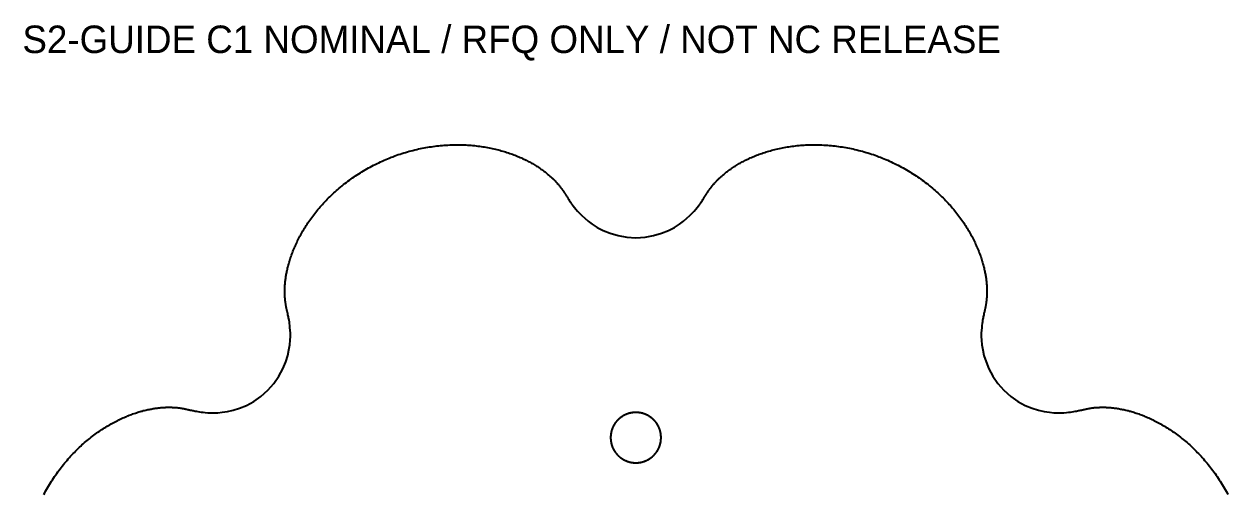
# Model space of a CAD drawing. Header units: millimetres. Extents: x -67 to 67, y -67 to 80.
# Drawn here: x -66.8 to 64.6, y 29 to 80.1 of the extents above; entities that cross this region are included whole.
import ezdxf

# ---------------------------------------------------------------- set-up
doc = ezdxf.new("R2010")
doc.units = ezdxf.units.MM
doc.layers.add('CUT', color=7, linetype='Continuous')
doc.layers.add('INFO', color=7, linetype='Continuous')

msp = doc.modelspace()

# ---------------------------------------------------------------- linework, layer by layer
at = {"layer": 'CUT'}
msp.add_lwpolyline([(-64.61, 28.8), (-64.51, 28.98), (-64.41, 29.17), (-64.31, 29.35), (-64.2, 29.53), (-64.1, 29.71), (-63.99, 29.89), (-63.88, 30.06), (-63.77, 30.24), (-63.66, 30.41), (-63.55, 30.58), (-63.43, 30.75), (-63.32, 30.92), (-63.2, 31.09), (-63.08, 31.26), (-62.96, 31.42), (-62.83, 31.58), (-62.71, 31.74), (-62.59, 31.9), (-62.46, 32.06), (-62.33, 32.22), (-62.2, 32.37), (-62.07, 32.52), (-61.94, 32.67), (-61.81, 32.82), (-61.68, 32.97), (-61.54, 33.11), (-61.41, 33.25), (-61.27, 33.39), (-61.14, 33.53), (-61, 33.67), (-60.86, 33.8), (-60.72, 33.94), (-60.58, 34.07), (-60.44, 34.2), (-60.3, 34.32), (-60.16, 34.45), (-60.01, 34.57), (-59.87, 34.69), (-59.73, 34.81), (-59.58, 34.92), (-59.44, 35.04), (-59.29, 35.15), (-59.15, 35.26), (-59, 35.37), (-58.86, 35.47), (-58.71, 35.58), (-58.57, 35.68), (-58.42, 35.78), (-58.28, 35.87), (-58.13, 35.97), (-57.98, 36.06), (-57.84, 36.15), (-57.69, 36.24), (-57.55, 36.33), (-57.4, 36.41), (-57.26, 36.49), (-57.11, 36.57), (-56.97, 36.65), (-56.83, 36.73), (-56.68, 36.8), (-56.54, 36.87), (-56.4, 36.94), (-56.26, 37.01), (-56.11, 37.08), (-55.97, 37.14), (-55.83, 37.2), (-55.69, 37.26), (-55.56, 37.32), (-55.42, 37.38), (-55.28, 37.43), (-55.15, 37.48), (-55.01, 37.53), (-54.88, 37.58), (-54.75, 37.63), (-54.61, 37.67), (-54.48, 37.71), (-54.35, 37.76), (-54.22, 37.8), (-54.1, 37.83), (-53.97, 37.87), (-53.85, 37.9), (-53.72, 37.94), (-53.6, 37.97), (-53.48, 38), (-53.36, 38.02), (-53.24, 38.05), (-53.12, 38.08), (-53.01, 38.1), (-52.89, 38.12), (-52.78, 38.14), (-52.67, 38.16), (-52.56, 38.18), (-52.45, 38.2), (-52.35, 38.21), (-52.24, 38.22), (-52.14, 38.24), (-52.04, 38.25), (-51.94, 38.26), (-51.84, 38.27), (-51.74, 38.28), (-51.64, 38.29), (-51.55, 38.29), (-51.46, 38.3), (-51.37, 38.3), (-51.28, 38.31), (-51.19, 38.31), (-51.11, 38.31), (-51.03, 38.31), (-50.94, 38.31), (-50.86, 38.31), (-50.78, 38.31), (-50.71, 38.31), (-50.63, 38.31), (-50.56, 38.3), (-50.49, 38.3), (-50.42, 38.3), (-50.35, 38.29), (-50.28, 38.29), (-50.22, 38.28), (-50.15, 38.28), (-50.09, 38.27), (-50.03, 38.27), (-49.97, 38.26), (-49.91, 38.25), (-49.85, 38.24), (-49.79, 38.24), (-49.74, 38.23), (-49.68, 38.22), (-49.63, 38.21), (-49.58, 38.2), (-49.53, 38.2), (-49.47, 38.19), (-49.42, 38.18), (-49.37, 38.17), (-49.32, 38.16), (-49.27, 38.15), (-49.22, 38.14), (-49.17, 38.13), (-49.12, 38.12), (-49.06, 38.11), (-49.01, 38.09), (-48.96, 38.08), (-48.9, 38.07), (-48.84, 38.06), (-48.77, 38.04), (-48.71, 38.03), (-48.64, 38.01), (-48.56, 37.99), (-48.48, 37.98), (-48.39, 37.96), (-48.29, 37.94), (-48.19, 37.91), (-48.07, 37.89), (-47.94, 37.87), (-47.79, 37.84), (-47.63, 37.81), (-47.44, 37.79), (-47.23, 37.76), (-46.99, 37.74), (-46.71, 37.72), (-46.4, 37.7), (-46.03, 37.7), (-45.61, 37.72), (-45.13, 37.76), (-44.57, 37.85), (-43.94, 37.99), (-43.25, 38.21), (-42.49, 38.52), (-41.7, 38.95), (-40.91, 39.5), (-40.16, 40.16), (-39.5, 40.91), (-38.95, 41.7), (-38.52, 42.49), (-38.21, 43.25), (-37.99, 43.94), (-37.85, 44.57), (-37.76, 45.13), (-37.72, 45.61), (-37.7, 46.03), (-37.7, 46.4), (-37.72, 46.71), (-37.74, 46.99), (-37.76, 47.23), (-37.79, 47.44), (-37.81, 47.63), (-37.84, 47.79), (-37.87, 47.94), (-37.89, 48.07), (-37.91, 48.19), (-37.94, 48.29), (-37.96, 48.39), (-37.98, 48.48), (-37.99, 48.56), (-38.01, 48.64), (-38.03, 48.71), (-38.04, 48.77), (-38.06, 48.84), (-38.07, 48.9), (-38.08, 48.96), (-38.09, 49.01), (-38.11, 49.06), (-38.12, 49.12), (-38.13, 49.17), (-38.14, 49.22), (-38.15, 49.27), (-38.16, 49.32), (-38.17, 49.37), (-38.18, 49.42), (-38.19, 49.47), (-38.2, 49.53), (-38.2, 49.58), (-38.21, 49.63), (-38.22, 49.68), (-38.23, 49.74), (-38.24, 49.79), (-38.24, 49.85), (-38.25, 49.91), (-38.26, 49.97), (-38.27, 50.03), (-38.27, 50.09), (-38.28, 50.15), (-38.28, 50.22), (-38.29, 50.28), (-38.29, 50.35), (-38.3, 50.42), (-38.3, 50.49), (-38.3, 50.56), (-38.31, 50.63), (-38.31, 50.71), (-38.31, 50.78), (-38.31, 50.86), (-38.31, 50.94), (-38.31, 51.03), (-38.31, 51.11), (-38.31, 51.19), (-38.31, 51.28), (-38.3, 51.37), (-38.3, 51.46), (-38.29, 51.55), (-38.29, 51.64), (-38.28, 51.74), (-38.27, 51.84), (-38.26, 51.94), (-38.25, 52.04), (-38.24, 52.14), (-38.22, 52.24), (-38.21, 52.35), (-38.2, 52.45), (-38.18, 52.56), (-38.16, 52.67), (-38.14, 52.78), (-38.12, 52.89), (-38.1, 53.01), (-38.08, 53.12), (-38.05, 53.24), (-38.02, 53.36), (-38, 53.48), (-37.97, 53.6), (-37.94, 53.72), (-37.9, 53.85), (-37.87, 53.97), (-37.83, 54.1), (-37.8, 54.22), (-37.76, 54.35), (-37.71, 54.48), (-37.67, 54.61), (-37.63, 54.75), (-37.58, 54.88), (-37.53, 55.01), (-37.48, 55.15), (-37.43, 55.28), (-37.38, 55.42), (-37.32, 55.56), (-37.26, 55.69), (-37.2, 55.83), (-37.14, 55.97), (-37.08, 56.11), (-37.01, 56.26), (-36.94, 56.4), (-36.87, 56.54), (-36.8, 56.68), (-36.73, 56.83), (-36.65, 56.97), (-36.57, 57.11), (-36.49, 57.26), (-36.41, 57.4), (-36.33, 57.55), (-36.24, 57.69), (-36.15, 57.84), (-36.06, 57.98), (-35.97, 58.13), (-35.87, 58.28), (-35.78, 58.42), (-35.68, 58.57), (-35.58, 58.71), (-35.47, 58.86), (-35.37, 59), (-35.26, 59.15), (-35.15, 59.29), (-35.04, 59.44), (-34.92, 59.58), (-34.81, 59.73), (-34.69, 59.87), (-34.57, 60.01), (-34.45, 60.16), (-34.32, 60.3), (-34.2, 60.44), (-34.07, 60.58), (-33.94, 60.72), (-33.8, 60.86), (-33.67, 61), (-33.53, 61.14), (-33.39, 61.27), (-33.25, 61.41), (-33.11, 61.54), (-32.97, 61.68), (-32.82, 61.81), (-32.67, 61.94), (-32.52, 62.07), (-32.37, 62.2), (-32.22, 62.33), (-32.06, 62.46), (-31.9, 62.59), (-31.74, 62.71), (-31.58, 62.83), (-31.42, 62.96), (-31.26, 63.08), (-31.09, 63.2), (-30.92, 63.32), (-30.75, 63.43), (-30.58, 63.55), (-30.41, 63.66), (-30.24, 63.77), (-30.06, 63.88), (-29.89, 63.99), (-29.71, 64.1), (-29.53, 64.2), (-29.35, 64.31), (-29.17, 64.41), (-28.98, 64.51), (-28.8, 64.61), (-28.62, 64.71), (-28.43, 64.8), (-28.24, 64.89), (-28.05, 64.98), (-27.86, 65.07), (-27.67, 65.16), (-27.48, 65.25), (-27.29, 65.33), (-27.09, 65.41), (-26.9, 65.49), (-26.7, 65.57), (-26.51, 65.64), (-26.31, 65.72), (-26.12, 65.79), (-25.92, 65.86), (-25.72, 65.92), (-25.52, 65.99), (-25.32, 66.05), (-25.12, 66.11), (-24.92, 66.17), (-24.72, 66.23), (-24.52, 66.28), (-24.32, 66.33), (-24.12, 66.38), (-23.91, 66.43), (-23.71, 66.48), (-23.51, 66.52), (-23.31, 66.56), (-23.11, 66.6), (-22.9, 66.64), (-22.7, 66.67), (-22.5, 66.7), (-22.3, 66.73), (-22.1, 66.76), (-21.9, 66.79), (-21.7, 66.81), (-21.5, 66.84), (-21.3, 66.86), (-21.1, 66.87), (-20.9, 66.89), (-20.7, 66.9), (-20.5, 66.91), (-20.3, 66.92), (-20.1, 66.93), (-19.91, 66.94), (-19.71, 66.94), (-19.52, 66.94), (-19.32, 66.94), (-19.13, 66.94), (-18.94, 66.93), (-18.75, 66.92), (-18.56, 66.92), (-18.37, 66.91), (-18.18, 66.89), (-17.99, 66.88), (-17.81, 66.86), (-17.62, 66.85), (-17.44, 66.83), (-17.25, 66.8), (-17.07, 66.78), (-16.89, 66.76), (-16.71, 66.73), (-16.54, 66.7), (-16.36, 66.67), (-16.19, 66.64), (-16.01, 66.61), (-15.84, 66.57), (-15.67, 66.54), (-15.5, 66.5), (-15.33, 66.46), (-15.17, 66.42), (-15, 66.38), (-14.84, 66.34), (-14.68, 66.29), (-14.52, 66.25), (-14.37, 66.2), (-14.21, 66.15), (-14.06, 66.1), (-13.91, 66.05), (-13.76, 66), (-13.61, 65.95), (-13.46, 65.9), (-13.32, 65.84), (-13.17, 65.79), (-13.03, 65.73), (-12.89, 65.67), (-12.76, 65.62), (-12.62, 65.56), (-12.49, 65.5), (-12.36, 65.44), (-12.23, 65.38), (-12.1, 65.32), (-11.98, 65.26), (-11.86, 65.19), (-11.74, 65.13), (-11.62, 65.07), (-11.5, 65), (-11.39, 64.94), (-11.27, 64.88), (-11.16, 64.81), (-11.05, 64.75), (-10.95, 64.68), (-10.84, 64.62), (-10.74, 64.55), (-10.64, 64.49), (-10.54, 64.42), (-10.45, 64.36), (-10.35, 64.29), (-10.26, 64.23), (-10.17, 64.16), (-10.08, 64.1), (-9.99, 64.03), (-9.91, 63.97), (-9.83, 63.9), (-9.75, 63.84), (-9.67, 63.78), (-9.59, 63.71), (-9.52, 63.65), (-9.45, 63.59), (-9.38, 63.53), (-9.31, 63.47), (-9.24, 63.41), (-9.18, 63.35), (-9.11, 63.29), (-9.05, 63.23), (-8.99, 63.17), (-8.93, 63.11), (-8.88, 63.06), (-8.82, 63), (-8.77, 62.94), (-8.72, 62.89), (-8.67, 62.84), (-8.62, 62.78), (-8.57, 62.73), (-8.52, 62.68), (-8.48, 62.63), (-8.44, 62.58), (-8.4, 62.53), (-8.36, 62.48), (-8.32, 62.43), (-8.28, 62.38), (-8.24, 62.34), (-8.21, 62.29), (-8.17, 62.25), (-8.14, 62.2), (-8.11, 62.16), (-8.07, 62.11), (-8.04, 62.07), (-8.01, 62.03), (-7.98, 61.99), (-7.95, 61.94), (-7.92, 61.9), (-7.89, 61.86), (-7.86, 61.82), (-7.84, 61.77), (-7.81, 61.73), (-7.78, 61.68), (-7.75, 61.64), (-7.72, 61.59), (-7.69, 61.54), (-7.66, 61.5), (-7.62, 61.44), (-7.59, 61.39), (-7.55, 61.33), (-7.51, 61.27), (-7.47, 61.2), (-7.43, 61.13), (-7.38, 61.06), (-7.32, 60.97), (-7.26, 60.88), (-7.2, 60.78), (-7.12, 60.67), (-7.04, 60.55), (-6.94, 60.42), (-6.83, 60.27), (-6.7, 60.1), (-6.54, 59.91), (-6.36, 59.7), (-6.15, 59.47), (-5.89, 59.21), (-5.58, 58.92), (-5.21, 58.61), (-4.75, 58.28), (-4.21, 57.93), (-3.56, 57.6), (-2.81, 57.28), (-1.94, 57.03), (-1, 56.86), (0, 56.8), (1, 56.86), (1.94, 57.03), (2.81, 57.28), (3.56, 57.6), (4.21, 57.93), (4.75, 58.28), (5.21, 58.61), (5.58, 58.92), (5.89, 59.21), (6.15, 59.47), (6.36, 59.7), (6.54, 59.91), (6.7, 60.1), (6.83, 60.27), (6.94, 60.42), (7.04, 60.55), (7.12, 60.67), (7.2, 60.78), (7.26, 60.88), (7.32, 60.97), (7.38, 61.06), (7.43, 61.13), (7.47, 61.2), (7.51, 61.27), (7.55, 61.33), (7.59, 61.39), (7.62, 61.44), (7.66, 61.5), (7.69, 61.54), (7.72, 61.59), (7.75, 61.64), (7.78, 61.68), (7.81, 61.73), (7.84, 61.77), (7.86, 61.82), (7.89, 61.86), (7.92, 61.9), (7.95, 61.94), (7.98, 61.99), (8.01, 62.03), (8.04, 62.07), (8.07, 62.11), (8.11, 62.16), (8.14, 62.2), (8.17, 62.25), (8.21, 62.29), (8.24, 62.34), (8.28, 62.38), (8.32, 62.43), (8.36, 62.48), (8.4, 62.53), (8.44, 62.58), (8.48, 62.63), (8.52, 62.68), (8.57, 62.73), (8.62, 62.78), (8.67, 62.84), (8.72, 62.89), (8.77, 62.94), (8.82, 63), (8.88, 63.06), (8.93, 63.11), (8.99, 63.17), (9.05, 63.23), (9.11, 63.29), (9.18, 63.35), (9.24, 63.41), (9.31, 63.47), (9.38, 63.53), (9.45, 63.59), (9.52, 63.65), (9.59, 63.71), (9.67, 63.78), (9.75, 63.84), (9.83, 63.9), (9.91, 63.97), (9.99, 64.03), (10.08, 64.1), (10.17, 64.16), (10.26, 64.23), (10.35, 64.29), (10.45, 64.36), (10.54, 64.42), (10.64, 64.49), (10.74, 64.55), (10.84, 64.62), (10.95, 64.68), (11.05, 64.75), (11.16, 64.81), (11.27, 64.88), (11.39, 64.94), (11.5, 65), (11.62, 65.07), (11.74, 65.13), (11.86, 65.19), (11.98, 65.26), (12.1, 65.32), (12.23, 65.38), (12.36, 65.44), (12.49, 65.5), (12.62, 65.56), (12.76, 65.62), (12.89, 65.67), (13.03, 65.73), (13.17, 65.79), (13.32, 65.84), (13.46, 65.9), (13.61, 65.95), (13.76, 66), (13.91, 66.05), (14.06, 66.1), (14.21, 66.15), (14.37, 66.2), (14.52, 66.25), (14.68, 66.29), (14.84, 66.34), (15, 66.38), (15.17, 66.42), (15.33, 66.46), (15.5, 66.5), (15.67, 66.54), (15.84, 66.57), (16.01, 66.61), (16.19, 66.64), (16.36, 66.67), (16.54, 66.7), (16.71, 66.73), (16.89, 66.76), (17.07, 66.78), (17.25, 66.8), (17.44, 66.83), (17.62, 66.85), (17.81, 66.86), (17.99, 66.88), (18.18, 66.89), (18.37, 66.91), (18.56, 66.92), (18.75, 66.92), (18.94, 66.93), (19.13, 66.94), (19.32, 66.94), (19.52, 66.94), (19.71, 66.94), (19.91, 66.94), (20.1, 66.93), (20.3, 66.92), (20.5, 66.91), (20.7, 66.9), (20.9, 66.89), (21.1, 66.87), (21.3, 66.86), (21.5, 66.84), (21.7, 66.81), (21.9, 66.79), (22.1, 66.76), (22.3, 66.73), (22.5, 66.7), (22.7, 66.67), (22.9, 66.64), (23.11, 66.6), (23.31, 66.56), (23.51, 66.52), (23.71, 66.48), (23.91, 66.43), (24.12, 66.38), (24.32, 66.33), (24.52, 66.28), (24.72, 66.23), (24.92, 66.17), (25.12, 66.11), (25.32, 66.05), (25.52, 65.99), (25.72, 65.92), (25.92, 65.86), (26.12, 65.79), (26.31, 65.72), (26.51, 65.64), (26.7, 65.57), (26.9, 65.49), (27.09, 65.41), (27.29, 65.33), (27.48, 65.25), (27.67, 65.16), (27.86, 65.07), (28.05, 64.98), (28.24, 64.89), (28.43, 64.8), (28.62, 64.71), (28.8, 64.61), (28.98, 64.51), (29.17, 64.41), (29.35, 64.31), (29.53, 64.2), (29.71, 64.1), (29.89, 63.99), (30.06, 63.88), (30.24, 63.77), (30.41, 63.66), (30.58, 63.55), (30.75, 63.43), (30.92, 63.32), (31.09, 63.2), (31.26, 63.08), (31.42, 62.96), (31.58, 62.83), (31.74, 62.71), (31.9, 62.59), (32.06, 62.46), (32.22, 62.33), (32.37, 62.2), (32.52, 62.07), (32.67, 61.94), (32.82, 61.81), (32.97, 61.68), (33.11, 61.54), (33.25, 61.41), (33.39, 61.27), (33.53, 61.14), (33.67, 61), (33.8, 60.86), (33.94, 60.72), (34.07, 60.58), (34.2, 60.44), (34.32, 60.3), (34.45, 60.16), (34.57, 60.01), (34.69, 59.87), (34.81, 59.73), (34.92, 59.58), (35.04, 59.44), (35.15, 59.29), (35.26, 59.15), (35.37, 59), (35.47, 58.86), (35.58, 58.71), (35.68, 58.57), (35.78, 58.42), (35.87, 58.28), (35.97, 58.13), (36.06, 57.98), (36.15, 57.84), (36.24, 57.69), (36.33, 57.55), (36.41, 57.4), (36.49, 57.26), (36.57, 57.11), (36.65, 56.97), (36.73, 56.83), (36.8, 56.68), (36.87, 56.54), (36.94, 56.4), (37.01, 56.26), (37.08, 56.11), (37.14, 55.97), (37.2, 55.83), (37.26, 55.69), (37.32, 55.56), (37.38, 55.42), (37.43, 55.28), (37.48, 55.15), (37.53, 55.01), (37.58, 54.88), (37.63, 54.75), (37.67, 54.61), (37.71, 54.48), (37.76, 54.35), (37.8, 54.22), (37.83, 54.1), (37.87, 53.97), (37.9, 53.85), (37.94, 53.72), (37.97, 53.6), (38, 53.48), (38.02, 53.36), (38.05, 53.24), (38.08, 53.12), (38.1, 53.01), (38.12, 52.89), (38.14, 52.78), (38.16, 52.67), (38.18, 52.56), (38.2, 52.45), (38.21, 52.35), (38.22, 52.24), (38.24, 52.14), (38.25, 52.04), (38.26, 51.94), (38.27, 51.84), (38.28, 51.74), (38.29, 51.64), (38.29, 51.55), (38.3, 51.46), (38.3, 51.37), (38.31, 51.28), (38.31, 51.19), (38.31, 51.11), (38.31, 51.03), (38.31, 50.94), (38.31, 50.86), (38.31, 50.78), (38.31, 50.71), (38.31, 50.63), (38.3, 50.56), (38.3, 50.49), (38.3, 50.42), (38.29, 50.35), (38.29, 50.28), (38.28, 50.22), (38.28, 50.15), (38.27, 50.09), (38.27, 50.03), (38.26, 49.97), (38.25, 49.91), (38.24, 49.85), (38.24, 49.79), (38.23, 49.74), (38.22, 49.68), (38.21, 49.63), (38.2, 49.58), (38.2, 49.53), (38.19, 49.47), (38.18, 49.42), (38.17, 49.37), (38.16, 49.32), (38.15, 49.27), (38.14, 49.22), (38.13, 49.17), (38.12, 49.12), (38.11, 49.06), (38.09, 49.01), (38.08, 48.96), (38.07, 48.9), (38.06, 48.84), (38.04, 48.77), (38.03, 48.71), (38.01, 48.64), (37.99, 48.56), (37.98, 48.48), (37.96, 48.39), (37.94, 48.29), (37.91, 48.19), (37.89, 48.07), (37.87, 47.94), (37.84, 47.79), (37.81, 47.63), (37.79, 47.44), (37.76, 47.23), (37.74, 46.99), (37.72, 46.71), (37.7, 46.4), (37.7, 46.03), (37.72, 45.61), (37.76, 45.13), (37.85, 44.57), (37.99, 43.94), (38.21, 43.25), (38.52, 42.49), (38.95, 41.7), (39.5, 40.91), (40.16, 40.16), (40.91, 39.5), (41.7, 38.95), (42.49, 38.52), (43.25, 38.21), (43.94, 37.99), (44.57, 37.85), (45.13, 37.76), (45.61, 37.72), (46.03, 37.7), (46.4, 37.7), (46.71, 37.72), (46.99, 37.74), (47.23, 37.76), (47.44, 37.79), (47.63, 37.81), (47.79, 37.84), (47.94, 37.87), (48.07, 37.89), (48.19, 37.91), (48.29, 37.94), (48.39, 37.96), (48.48, 37.98), (48.56, 37.99), (48.64, 38.01), (48.71, 38.03), (48.77, 38.04), (48.84, 38.06), (48.9, 38.07), (48.96, 38.08), (49.01, 38.09), (49.06, 38.11), (49.12, 38.12), (49.17, 38.13), (49.22, 38.14), (49.27, 38.15), (49.32, 38.16), (49.37, 38.17), (49.42, 38.18), (49.47, 38.19), (49.53, 38.2), (49.58, 38.2), (49.63, 38.21), (49.68, 38.22), (49.74, 38.23), (49.79, 38.24), (49.85, 38.24), (49.91, 38.25), (49.97, 38.26), (50.03, 38.27), (50.09, 38.27), (50.15, 38.28), (50.22, 38.28), (50.28, 38.29), (50.35, 38.29), (50.42, 38.3), (50.49, 38.3), (50.56, 38.3), (50.63, 38.31), (50.71, 38.31), (50.78, 38.31), (50.86, 38.31), (50.94, 38.31), (51.03, 38.31), (51.11, 38.31), (51.19, 38.31), (51.28, 38.31), (51.37, 38.3), (51.46, 38.3), (51.55, 38.29), (51.64, 38.29), (51.74, 38.28), (51.84, 38.27), (51.94, 38.26), (52.04, 38.25), (52.14, 38.24), (52.24, 38.22), (52.35, 38.21), (52.45, 38.2), (52.56, 38.18), (52.67, 38.16), (52.78, 38.14), (52.89, 38.12), (53.01, 38.1), (53.12, 38.08), (53.24, 38.05), (53.36, 38.02), (53.48, 38), (53.6, 37.97), (53.72, 37.94), (53.85, 37.9), (53.97, 37.87), (54.1, 37.83), (54.22, 37.8), (54.35, 37.76), (54.48, 37.71), (54.61, 37.67), (54.75, 37.63), (54.88, 37.58), (55.01, 37.53), (55.15, 37.48), (55.28, 37.43), (55.42, 37.38), (55.56, 37.32), (55.69, 37.26), (55.83, 37.2), (55.97, 37.14), (56.11, 37.08), (56.26, 37.01), (56.4, 36.94), (56.54, 36.87), (56.68, 36.8), (56.83, 36.73), (56.97, 36.65), (57.11, 36.57), (57.26, 36.49), (57.4, 36.41), (57.55, 36.33), (57.69, 36.24), (57.84, 36.15), (57.98, 36.06), (58.13, 35.97), (58.28, 35.87), (58.42, 35.78), (58.57, 35.68), (58.71, 35.58), (58.86, 35.47), (59, 35.37), (59.15, 35.26), (59.29, 35.15), (59.44, 35.04), (59.58, 34.92), (59.73, 34.81), (59.87, 34.69), (60.01, 34.57), (60.16, 34.45), (60.3, 34.32), (60.44, 34.2), (60.58, 34.07), (60.72, 33.94), (60.86, 33.8), (61, 33.67), (61.14, 33.53), (61.27, 33.39), (61.41, 33.25), (61.54, 33.11), (61.68, 32.97), (61.81, 32.82), (61.94, 32.67), (62.07, 32.52), (62.2, 32.37), (62.33, 32.22), (62.46, 32.06), (62.59, 31.9), (62.71, 31.74), (62.83, 31.58), (62.96, 31.42), (63.08, 31.26), (63.2, 31.09), (63.32, 30.92), (63.43, 30.75), (63.55, 30.58), (63.66, 30.41), (63.77, 30.24), (63.88, 30.06), (63.99, 29.89), (64.1, 29.71), (64.2, 29.53), (64.31, 29.35), (64.41, 29.17), (64.51, 28.98), (64.61, 28.8)], dxfattribs=at)
msp.add_lwpolyline([(2.75, 35.1), (2.75, 35.12), (2.75, 35.13), (2.75, 35.15), (2.74, 35.17), (2.74, 35.19), (2.74, 35.2), (2.74, 35.22), (2.74, 35.24), (2.74, 35.25), (2.74, 35.27), (2.74, 35.29), (2.73, 35.3), (2.73, 35.32), (2.73, 35.34), (2.73, 35.35), (2.72, 35.37), (2.72, 35.39), (2.72, 35.4), (2.72, 35.42), (2.72, 35.44), (2.71, 35.45), (2.71, 35.47), (2.71, 35.49), (2.7, 35.5), (2.7, 35.52), (2.7, 35.54), (2.69, 35.55), (2.69, 35.57), (2.69, 35.59), (2.68, 35.6), (2.68, 35.62), (2.68, 35.64), (2.67, 35.65), (2.67, 35.67), (2.66, 35.68), (2.66, 35.7), (2.65, 35.72), (2.65, 35.73), (2.65, 35.75), (2.64, 35.77), (2.64, 35.78), (2.63, 35.8), (2.63, 35.81), (2.62, 35.83), (2.62, 35.85), (2.61, 35.86), (2.61, 35.88), (2.6, 35.89), (2.59, 35.91), (2.59, 35.93), (2.58, 35.94), (2.58, 35.96), (2.57, 35.97), (2.57, 35.99), (2.56, 36.01), (2.55, 36.02), (2.55, 36.04), (2.54, 36.05), (2.53, 36.07), (2.53, 36.08), (2.52, 36.1), (2.51, 36.11), (2.51, 36.13), (2.5, 36.15), (2.49, 36.16), (2.49, 36.18), (2.48, 36.19), (2.47, 36.21), (2.46, 36.22), (2.46, 36.24), (2.45, 36.25), (2.44, 36.27), (2.43, 36.28), (2.43, 36.3), (2.42, 36.31), (2.41, 36.33), (2.4, 36.34), (2.39, 36.36), (2.38, 36.37), (2.38, 36.38), (2.37, 36.4), (2.36, 36.41), (2.35, 36.43), (2.34, 36.44), (2.33, 36.46), (2.32, 36.47), (2.31, 36.49), (2.31, 36.5), (2.3, 36.51), (2.29, 36.53), (2.28, 36.54), (2.27, 36.56), (2.26, 36.57), (2.25, 36.58), (2.24, 36.6), (2.23, 36.61), (2.22, 36.62), (2.21, 36.64), (2.2, 36.65), (2.19, 36.67), (2.18, 36.68), (2.17, 36.69), (2.16, 36.71), (2.15, 36.72), (2.14, 36.73), (2.13, 36.74), (2.12, 36.76), (2.1, 36.77), (2.09, 36.78), (2.08, 36.8), (2.07, 36.81), (2.06, 36.82), (2.05, 36.83), (2.04, 36.85), (2.03, 36.86), (2.01, 36.87), (2, 36.88), (1.99, 36.9), (1.98, 36.91), (1.97, 36.92), (1.96, 36.93), (1.94, 36.94), (1.93, 36.96), (1.92, 36.97), (1.91, 36.98), (1.9, 36.99), (1.88, 37), (1.87, 37.01), (1.86, 37.03), (1.85, 37.04), (1.83, 37.05), (1.82, 37.06), (1.81, 37.07), (1.8, 37.08), (1.78, 37.09), (1.77, 37.1), (1.76, 37.12), (1.74, 37.13), (1.73, 37.14), (1.72, 37.15), (1.71, 37.16), (1.69, 37.17), (1.68, 37.18), (1.67, 37.19), (1.65, 37.2), (1.64, 37.21), (1.62, 37.22), (1.61, 37.23), (1.6, 37.24), (1.58, 37.25), (1.57, 37.26), (1.56, 37.27), (1.54, 37.28), (1.53, 37.29), (1.51, 37.3), (1.5, 37.31), (1.49, 37.31), (1.47, 37.32), (1.46, 37.33), (1.44, 37.34), (1.43, 37.35), (1.41, 37.36), (1.4, 37.37), (1.38, 37.38), (1.37, 37.38), (1.36, 37.39), (1.34, 37.4), (1.33, 37.41), (1.31, 37.42), (1.3, 37.43), (1.28, 37.43), (1.27, 37.44), (1.25, 37.45), (1.24, 37.46), (1.22, 37.46), (1.21, 37.47), (1.19, 37.48), (1.18, 37.49), (1.16, 37.49), (1.15, 37.5), (1.13, 37.51), (1.11, 37.51), (1.1, 37.52), (1.08, 37.53), (1.07, 37.53), (1.05, 37.54), (1.04, 37.55), (1.02, 37.55), (1.01, 37.56), (0.99, 37.57), (0.97, 37.57), (0.96, 37.58), (0.94, 37.58), (0.93, 37.59), (0.91, 37.59), (0.89, 37.6), (0.88, 37.61), (0.86, 37.61), (0.85, 37.62), (0.83, 37.62), (0.81, 37.63), (0.8, 37.63), (0.78, 37.64), (0.77, 37.64), (0.75, 37.65), (0.73, 37.65), (0.72, 37.65), (0.7, 37.66), (0.68, 37.66), (0.67, 37.67), (0.65, 37.67), (0.64, 37.68), (0.62, 37.68), (0.6, 37.68), (0.59, 37.69), (0.57, 37.69), (0.55, 37.69), (0.54, 37.7), (0.52, 37.7), (0.5, 37.7), (0.49, 37.71), (0.47, 37.71), (0.45, 37.71), (0.44, 37.72), (0.42, 37.72), (0.4, 37.72), (0.39, 37.72), (0.37, 37.72), (0.35, 37.73), (0.34, 37.73), (0.32, 37.73), (0.3, 37.73), (0.29, 37.74), (0.27, 37.74), (0.25, 37.74), (0.24, 37.74), (0.22, 37.74), (0.2, 37.74), (0.19, 37.74), (0.17, 37.74), (0.15, 37.75), (0.13, 37.75), (0.12, 37.75), (0.1, 37.75), (0.08, 37.75), (0.07, 37.75), (0.05, 37.75), (0.03, 37.75), (0.02, 37.75), (0, 37.75), (-0.02, 37.75), (-0.03, 37.75), (-0.05, 37.75), (-0.07, 37.75), (-0.08, 37.75), (-0.1, 37.75), (-0.12, 37.75), (-0.13, 37.75), (-0.15, 37.75), (-0.17, 37.74), (-0.19, 37.74), (-0.2, 37.74), (-0.22, 37.74), (-0.24, 37.74), (-0.25, 37.74), (-0.27, 37.74), (-0.29, 37.74), (-0.3, 37.73), (-0.32, 37.73), (-0.34, 37.73), (-0.35, 37.73), (-0.37, 37.72), (-0.39, 37.72), (-0.4, 37.72), (-0.42, 37.72), (-0.44, 37.72), (-0.45, 37.71), (-0.47, 37.71), (-0.49, 37.71), (-0.5, 37.7), (-0.52, 37.7), (-0.54, 37.7), (-0.55, 37.69), (-0.57, 37.69), (-0.59, 37.69), (-0.6, 37.68), (-0.62, 37.68), (-0.64, 37.68), (-0.65, 37.67), (-0.67, 37.67), (-0.68, 37.66), (-0.7, 37.66), (-0.72, 37.65), (-0.73, 37.65), (-0.75, 37.65), (-0.77, 37.64), (-0.78, 37.64), (-0.8, 37.63), (-0.81, 37.63), (-0.83, 37.62), (-0.85, 37.62), (-0.86, 37.61), (-0.88, 37.61), (-0.89, 37.6), (-0.91, 37.59), (-0.93, 37.59), (-0.94, 37.58), (-0.96, 37.58), (-0.97, 37.57), (-0.99, 37.57), (-1.01, 37.56), (-1.02, 37.55), (-1.04, 37.55), (-1.05, 37.54), (-1.07, 37.53), (-1.08, 37.53), (-1.1, 37.52), (-1.11, 37.51), (-1.13, 37.51), (-1.15, 37.5), (-1.16, 37.49), (-1.18, 37.49), (-1.19, 37.48), (-1.21, 37.47), (-1.22, 37.46), (-1.24, 37.46), (-1.25, 37.45), (-1.27, 37.44), (-1.28, 37.43), (-1.3, 37.43), (-1.31, 37.42), (-1.33, 37.41), (-1.34, 37.4), (-1.36, 37.39), (-1.37, 37.38), (-1.38, 37.38), (-1.4, 37.37), (-1.41, 37.36), (-1.43, 37.35), (-1.44, 37.34), (-1.46, 37.33), (-1.47, 37.32), (-1.49, 37.31), (-1.5, 37.31), (-1.51, 37.3), (-1.53, 37.29), (-1.54, 37.28), (-1.56, 37.27), (-1.57, 37.26), (-1.58, 37.25), (-1.6, 37.24), (-1.61, 37.23), (-1.62, 37.22), (-1.64, 37.21), (-1.65, 37.2), (-1.67, 37.19), (-1.68, 37.18), (-1.69, 37.17), (-1.71, 37.16), (-1.72, 37.15), (-1.73, 37.14), (-1.74, 37.13), (-1.76, 37.12), (-1.77, 37.1), (-1.78, 37.09), (-1.8, 37.08), (-1.81, 37.07), (-1.82, 37.06), (-1.83, 37.05), (-1.85, 37.04), (-1.86, 37.03), (-1.87, 37.01), (-1.88, 37), (-1.9, 36.99), (-1.91, 36.98), (-1.92, 36.97), (-1.93, 36.96), (-1.94, 36.94), (-1.96, 36.93), (-1.97, 36.92), (-1.98, 36.91), (-1.99, 36.9), (-2, 36.88), (-2.01, 36.87), (-2.03, 36.86), (-2.04, 36.85), (-2.05, 36.83), (-2.06, 36.82), (-2.07, 36.81), (-2.08, 36.8), (-2.09, 36.78), (-2.1, 36.77), (-2.12, 36.76), (-2.13, 36.74), (-2.14, 36.73), (-2.15, 36.72), (-2.16, 36.71), (-2.17, 36.69), (-2.18, 36.68), (-2.19, 36.67), (-2.2, 36.65), (-2.21, 36.64), (-2.22, 36.62), (-2.23, 36.61), (-2.24, 36.6), (-2.25, 36.58), (-2.26, 36.57), (-2.27, 36.56), (-2.28, 36.54), (-2.29, 36.53), (-2.3, 36.51), (-2.31, 36.5), (-2.31, 36.49), (-2.32, 36.47), (-2.33, 36.46), (-2.34, 36.44), (-2.35, 36.43), (-2.36, 36.41), (-2.37, 36.4), (-2.38, 36.38), (-2.38, 36.37), (-2.39, 36.36), (-2.4, 36.34), (-2.41, 36.33), (-2.42, 36.31), (-2.43, 36.3), (-2.43, 36.28), (-2.44, 36.27), (-2.45, 36.25), (-2.46, 36.24), (-2.46, 36.22), (-2.47, 36.21), (-2.48, 36.19), (-2.49, 36.18), (-2.49, 36.16), (-2.5, 36.15), (-2.51, 36.13), (-2.51, 36.11), (-2.52, 36.1), (-2.53, 36.08), (-2.53, 36.07), (-2.54, 36.05), (-2.55, 36.04), (-2.55, 36.02), (-2.56, 36.01), (-2.57, 35.99), (-2.57, 35.97), (-2.58, 35.96), (-2.58, 35.94), (-2.59, 35.93), (-2.59, 35.91), (-2.6, 35.89), (-2.61, 35.88), (-2.61, 35.86), (-2.62, 35.85), (-2.62, 35.83), (-2.63, 35.81), (-2.63, 35.8), (-2.64, 35.78), (-2.64, 35.77), (-2.65, 35.75), (-2.65, 35.73), (-2.65, 35.72), (-2.66, 35.7), (-2.66, 35.68), (-2.67, 35.67), (-2.67, 35.65), (-2.68, 35.64), (-2.68, 35.62), (-2.68, 35.6), (-2.69, 35.59), (-2.69, 35.57), (-2.69, 35.55), (-2.7, 35.54), (-2.7, 35.52), (-2.7, 35.5), (-2.71, 35.49), (-2.71, 35.47), (-2.71, 35.45), (-2.72, 35.44), (-2.72, 35.42), (-2.72, 35.4), (-2.72, 35.39), (-2.72, 35.37), (-2.73, 35.35), (-2.73, 35.34), (-2.73, 35.32), (-2.73, 35.3), (-2.74, 35.29), (-2.74, 35.27), (-2.74, 35.25), (-2.74, 35.24), (-2.74, 35.22), (-2.74, 35.2), (-2.74, 35.19), (-2.74, 35.17), (-2.75, 35.15), (-2.75, 35.13), (-2.75, 35.12), (-2.75, 35.1), (-2.75, 35.08), (-2.75, 35.07), (-2.75, 35.05), (-2.75, 35.03), (-2.75, 35.02), (-2.75, 35), (-2.75, 34.98), (-2.75, 34.97), (-2.75, 34.95), (-2.75, 34.93), (-2.75, 34.92), (-2.75, 34.9), (-2.75, 34.88), (-2.75, 34.87), (-2.75, 34.85), (-2.74, 34.83), (-2.74, 34.81), (-2.74, 34.8), (-2.74, 34.78), (-2.74, 34.76), (-2.74, 34.75), (-2.74, 34.73), (-2.74, 34.71), (-2.73, 34.7), (-2.73, 34.68), (-2.73, 34.66), (-2.73, 34.65), (-2.72, 34.63), (-2.72, 34.61), (-2.72, 34.6), (-2.72, 34.58), (-2.72, 34.56), (-2.71, 34.55), (-2.71, 34.53), (-2.71, 34.51), (-2.7, 34.5), (-2.7, 34.48), (-2.7, 34.46), (-2.69, 34.45), (-2.69, 34.43), (-2.69, 34.41), (-2.68, 34.4), (-2.68, 34.38), (-2.68, 34.36), (-2.67, 34.35), (-2.67, 34.33), (-2.66, 34.32), (-2.66, 34.3), (-2.65, 34.28), (-2.65, 34.27), (-2.65, 34.25), (-2.64, 34.23), (-2.64, 34.22), (-2.63, 34.2), (-2.63, 34.19), (-2.62, 34.17), (-2.62, 34.15), (-2.61, 34.14), (-2.61, 34.12), (-2.6, 34.11), (-2.59, 34.09), (-2.59, 34.07), (-2.58, 34.06), (-2.58, 34.04), (-2.57, 34.03), (-2.57, 34.01), (-2.56, 33.99), (-2.55, 33.98), (-2.55, 33.96), (-2.54, 33.95), (-2.53, 33.93), (-2.53, 33.92), (-2.52, 33.9), (-2.51, 33.89), (-2.51, 33.87), (-2.5, 33.85), (-2.49, 33.84), (-2.49, 33.82), (-2.48, 33.81), (-2.47, 33.79), (-2.46, 33.78), (-2.46, 33.76), (-2.45, 33.75), (-2.44, 33.73), (-2.43, 33.72), (-2.43, 33.7), (-2.42, 33.69), (-2.41, 33.67), (-2.4, 33.66), (-2.39, 33.64), (-2.38, 33.63), (-2.38, 33.62), (-2.37, 33.6), (-2.36, 33.59), (-2.35, 33.57), (-2.34, 33.56), (-2.33, 33.54), (-2.32, 33.53), (-2.31, 33.51), (-2.31, 33.5), (-2.3, 33.49), (-2.29, 33.47), (-2.28, 33.46), (-2.27, 33.44), (-2.26, 33.43), (-2.25, 33.42), (-2.24, 33.4), (-2.23, 33.39), (-2.22, 33.38), (-2.21, 33.36), (-2.2, 33.35), (-2.19, 33.33), (-2.18, 33.32), (-2.17, 33.31), (-2.16, 33.29), (-2.15, 33.28), (-2.14, 33.27), (-2.13, 33.26), (-2.12, 33.24), (-2.1, 33.23), (-2.09, 33.22), (-2.08, 33.2), (-2.07, 33.19), (-2.06, 33.18), (-2.05, 33.17), (-2.04, 33.15), (-2.03, 33.14), (-2.01, 33.13), (-2, 33.12), (-1.99, 33.1), (-1.98, 33.09), (-1.97, 33.08), (-1.96, 33.07), (-1.94, 33.06), (-1.93, 33.04), (-1.92, 33.03), (-1.91, 33.02), (-1.9, 33.01), (-1.88, 33), (-1.87, 32.99), (-1.86, 32.97), (-1.85, 32.96), (-1.83, 32.95), (-1.82, 32.94), (-1.81, 32.93), (-1.8, 32.92), (-1.78, 32.91), (-1.77, 32.9), (-1.76, 32.88), (-1.74, 32.87), (-1.73, 32.86), (-1.72, 32.85), (-1.71, 32.84), (-1.69, 32.83), (-1.68, 32.82), (-1.67, 32.81), (-1.65, 32.8), (-1.64, 32.79), (-1.62, 32.78), (-1.61, 32.77), (-1.6, 32.76), (-1.58, 32.75), (-1.57, 32.74), (-1.56, 32.73), (-1.54, 32.72), (-1.53, 32.71), (-1.51, 32.7), (-1.5, 32.69), (-1.49, 32.69), (-1.47, 32.68), (-1.46, 32.67), (-1.44, 32.66), (-1.43, 32.65), (-1.41, 32.64), (-1.4, 32.63), (-1.38, 32.62), (-1.37, 32.62), (-1.36, 32.61), (-1.34, 32.6), (-1.33, 32.59), (-1.31, 32.58), (-1.3, 32.57), (-1.28, 32.57), (-1.27, 32.56), (-1.25, 32.55), (-1.24, 32.54), (-1.22, 32.54), (-1.21, 32.53), (-1.19, 32.52), (-1.18, 32.51), (-1.16, 32.51), (-1.15, 32.5), (-1.13, 32.49), (-1.11, 32.49), (-1.1, 32.48), (-1.08, 32.47), (-1.07, 32.47), (-1.05, 32.46), (-1.04, 32.45), (-1.02, 32.45), (-1.01, 32.44), (-0.99, 32.43), (-0.97, 32.43), (-0.96, 32.42), (-0.94, 32.42), (-0.93, 32.41), (-0.91, 32.41), (-0.89, 32.4), (-0.88, 32.39), (-0.86, 32.39), (-0.85, 32.38), (-0.83, 32.38), (-0.81, 32.37), (-0.8, 32.37), (-0.78, 32.36), (-0.77, 32.36), (-0.75, 32.35), (-0.73, 32.35), (-0.72, 32.35), (-0.7, 32.34), (-0.68, 32.34), (-0.67, 32.33), (-0.65, 32.33), (-0.64, 32.32), (-0.62, 32.32), (-0.6, 32.32), (-0.59, 32.31), (-0.57, 32.31), (-0.55, 32.31), (-0.54, 32.3), (-0.52, 32.3), (-0.5, 32.3), (-0.49, 32.29), (-0.47, 32.29), (-0.45, 32.29), (-0.44, 32.28), (-0.42, 32.28), (-0.4, 32.28), (-0.39, 32.28), (-0.37, 32.28), (-0.35, 32.27), (-0.34, 32.27), (-0.32, 32.27), (-0.3, 32.27), (-0.29, 32.26), (-0.27, 32.26), (-0.25, 32.26), (-0.24, 32.26), (-0.22, 32.26), (-0.2, 32.26), (-0.19, 32.26), (-0.17, 32.26), (-0.15, 32.25), (-0.13, 32.25), (-0.12, 32.25), (-0.1, 32.25), (-0.08, 32.25), (-0.07, 32.25), (-0.05, 32.25), (-0.03, 32.25), (-0.02, 32.25), (0, 32.25), (0.02, 32.25), (0.03, 32.25), (0.05, 32.25), (0.07, 32.25), (0.08, 32.25), (0.1, 32.25), (0.12, 32.25), (0.13, 32.25), (0.15, 32.25), (0.17, 32.26), (0.19, 32.26), (0.2, 32.26), (0.22, 32.26), (0.24, 32.26), (0.25, 32.26), (0.27, 32.26), (0.29, 32.26), (0.3, 32.27), (0.32, 32.27), (0.34, 32.27), (0.35, 32.27), (0.37, 32.28), (0.39, 32.28), (0.4, 32.28), (0.42, 32.28), (0.44, 32.28), (0.45, 32.29), (0.47, 32.29), (0.49, 32.29), (0.5, 32.3), (0.52, 32.3), (0.54, 32.3), (0.55, 32.31), (0.57, 32.31), (0.59, 32.31), (0.6, 32.32), (0.62, 32.32), (0.64, 32.32), (0.65, 32.33), (0.67, 32.33), (0.68, 32.34), (0.7, 32.34), (0.72, 32.35), (0.73, 32.35), (0.75, 32.35), (0.77, 32.36), (0.78, 32.36), (0.8, 32.37), (0.81, 32.37), (0.83, 32.38), (0.85, 32.38), (0.86, 32.39), (0.88, 32.39), (0.89, 32.4), (0.91, 32.41), (0.93, 32.41), (0.94, 32.42), (0.96, 32.42), (0.97, 32.43), (0.99, 32.43), (1.01, 32.44), (1.02, 32.45), (1.04, 32.45), (1.05, 32.46), (1.07, 32.47), (1.08, 32.47), (1.1, 32.48), (1.11, 32.49), (1.13, 32.49), (1.15, 32.5), (1.16, 32.51), (1.18, 32.51), (1.19, 32.52), (1.21, 32.53), (1.22, 32.54), (1.24, 32.54), (1.25, 32.55), (1.27, 32.56), (1.28, 32.57), (1.3, 32.57), (1.31, 32.58), (1.33, 32.59), (1.34, 32.6), (1.36, 32.61), (1.37, 32.62), (1.38, 32.62), (1.4, 32.63), (1.41, 32.64), (1.43, 32.65), (1.44, 32.66), (1.46, 32.67), (1.47, 32.68), (1.49, 32.69), (1.5, 32.69), (1.51, 32.7), (1.53, 32.71), (1.54, 32.72), (1.56, 32.73), (1.57, 32.74), (1.58, 32.75), (1.6, 32.76), (1.61, 32.77), (1.62, 32.78), (1.64, 32.79), (1.65, 32.8), (1.67, 32.81), (1.68, 32.82), (1.69, 32.83), (1.71, 32.84), (1.72, 32.85), (1.73, 32.86), (1.74, 32.87), (1.76, 32.88), (1.77, 32.9), (1.78, 32.91), (1.8, 32.92), (1.81, 32.93), (1.82, 32.94), (1.83, 32.95), (1.85, 32.96), (1.86, 32.97), (1.87, 32.99), (1.88, 33), (1.9, 33.01), (1.91, 33.02), (1.92, 33.03), (1.93, 33.04), (1.94, 33.06), (1.96, 33.07), (1.97, 33.08), (1.98, 33.09), (1.99, 33.1), (2, 33.12), (2.01, 33.13), (2.03, 33.14), (2.04, 33.15), (2.05, 33.17), (2.06, 33.18), (2.07, 33.19), (2.08, 33.2), (2.09, 33.22), (2.1, 33.23), (2.12, 33.24), (2.13, 33.26), (2.14, 33.27), (2.15, 33.28), (2.16, 33.29), (2.17, 33.31), (2.18, 33.32), (2.19, 33.33), (2.2, 33.35), (2.21, 33.36), (2.22, 33.38), (2.23, 33.39), (2.24, 33.4), (2.25, 33.42), (2.26, 33.43), (2.27, 33.44), (2.28, 33.46), (2.29, 33.47), (2.3, 33.49), (2.31, 33.5), (2.31, 33.51), (2.32, 33.53), (2.33, 33.54), (2.34, 33.56), (2.35, 33.57), (2.36, 33.59), (2.37, 33.6), (2.38, 33.62), (2.38, 33.63), (2.39, 33.64), (2.4, 33.66), (2.41, 33.67), (2.42, 33.69), (2.43, 33.7), (2.43, 33.72), (2.44, 33.73), (2.45, 33.75), (2.46, 33.76), (2.46, 33.78), (2.47, 33.79), (2.48, 33.81), (2.49, 33.82), (2.49, 33.84), (2.5, 33.85), (2.51, 33.87), (2.51, 33.89), (2.52, 33.9), (2.53, 33.92), (2.53, 33.93), (2.54, 33.95), (2.55, 33.96), (2.55, 33.98), (2.56, 33.99), (2.57, 34.01), (2.57, 34.03), (2.58, 34.04), (2.58, 34.06), (2.59, 34.07), (2.59, 34.09), (2.6, 34.11), (2.61, 34.12), (2.61, 34.14), (2.62, 34.15), (2.62, 34.17), (2.63, 34.19), (2.63, 34.2), (2.64, 34.22), (2.64, 34.23), (2.65, 34.25), (2.65, 34.27), (2.65, 34.28), (2.66, 34.3), (2.66, 34.32), (2.67, 34.33), (2.67, 34.35), (2.68, 34.36), (2.68, 34.38), (2.68, 34.4), (2.69, 34.41), (2.69, 34.43), (2.69, 34.45), (2.7, 34.46), (2.7, 34.48), (2.7, 34.5), (2.71, 34.51), (2.71, 34.53), (2.71, 34.55), (2.72, 34.56), (2.72, 34.58), (2.72, 34.6), (2.72, 34.61), (2.72, 34.63), (2.73, 34.65), (2.73, 34.66), (2.73, 34.68), (2.73, 34.7), (2.74, 34.71), (2.74, 34.73), (2.74, 34.75), (2.74, 34.76), (2.74, 34.78), (2.74, 34.8), (2.74, 34.81), (2.74, 34.83), (2.75, 34.85), (2.75, 34.87), (2.75, 34.88), (2.75, 34.9), (2.75, 34.92), (2.75, 34.93), (2.75, 34.95), (2.75, 34.97), (2.75, 34.98), (2.75, 35), (2.75, 35.02), (2.75, 35.03), (2.75, 35.05), (2.75, 35.07), (2.75, 35.08)], close=True, dxfattribs=at)

# ---------------------------------------------------------------- texts
at = {"layer": 'INFO'}
msp.add_text('S2-GUIDE C1 NOMINAL / RFQ ONLY / NOT NC RELEASE', height=3, dxfattribs=at).set_placement((-66.94, 76.94))

doc.saveas('drawing.dxf')
